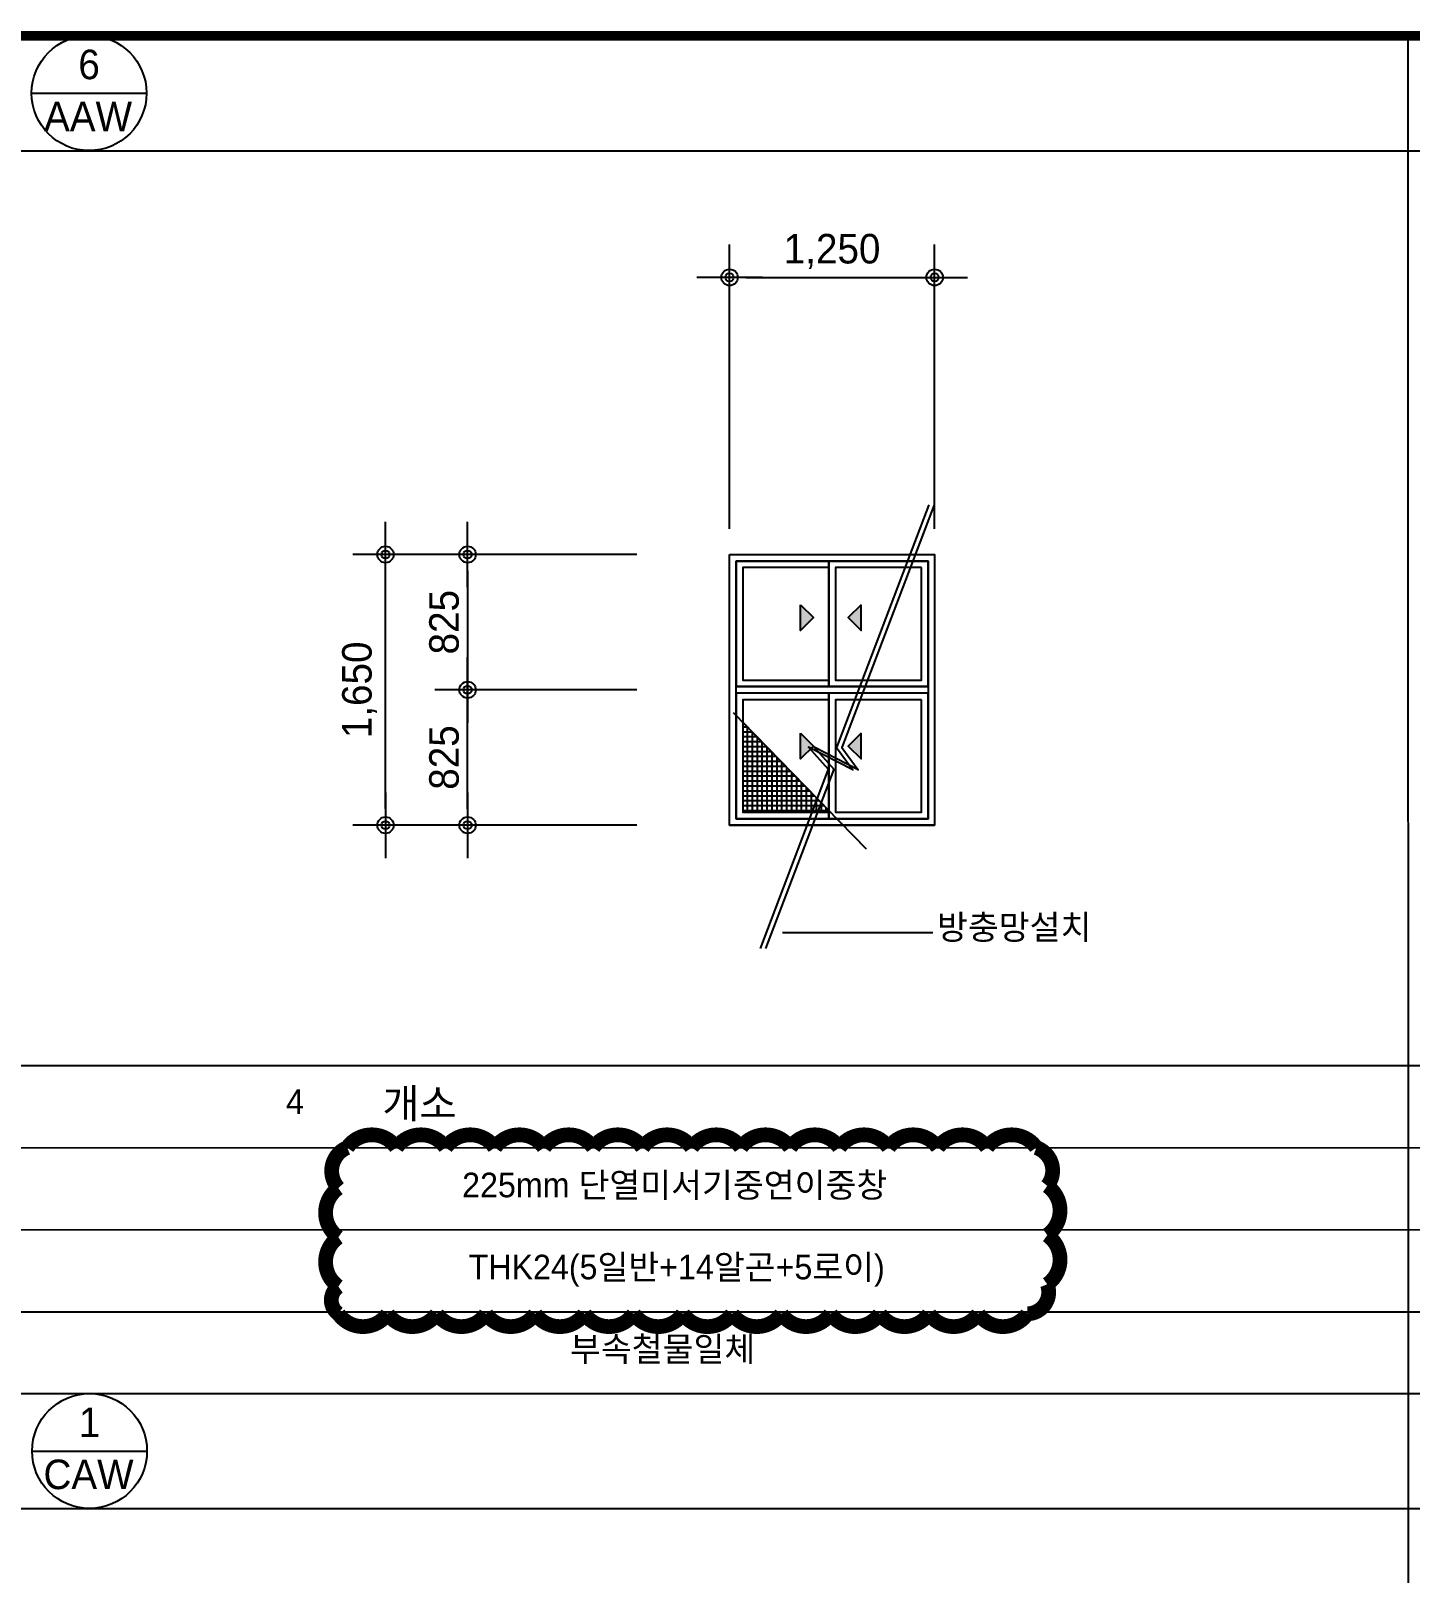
# Model space of a CAD drawing. Header units: millimetres. Extents: x 10934253 to 10976253, y -1872329 to -1812929.
# Drawn here: x 10954947 to 10963354, y -1853199 to -1843799 of the extents above; entities that cross this region are included whole.
import ezdxf
from ezdxf.enums import TextEntityAlignment as Align

# ---------------------------------------------------------------- set-up
doc = ezdxf.new("R2010")
doc.units = ezdxf.units.MM
doc.header["$LTSCALE"] = 50
doc.header["$MEASUREMENT"] = 0
doc.header["$PDSIZE"] = -10
doc.layers.get('0').update_dxf_attribs({"linetype": 'CONTINUOUS'})
doc.layers.get('Defpoints').update_dxf_attribs({"linetype": 'CONTINUOUS'})
doc.layers.add('$TD_AUDIT_GENERATED_(3A5E2)', color=2, linetype='CONTINUOUS', plot=False)
for name, color, linetype in [('$TD_AUDIT_GENERATED_(A3)', 4, 'CONTINUOUS'), ('DIM', 3, 'CONTINUOUS'), ('ELE', 6, 'CONTINUOUS'), ('ETC', 6, 'CONTINUOUS'), ('HAT', 8, 'CONTINUOUS'), ('TEX', 3, 'CONTINUOUS'), ('WAL', 3, 'CONTINUOUS'), ('WID', 4, 'CONTINUOUS')]:
    doc.layers.add(name, color=color, linetype=linetype)
doc.styles.add('$TD_AUDIT_GENERATED_(3A)', font='H2GTRE.TTF')
doc.dimstyles.new('$TD_AUDIT_GENERATED_(39)', dxfattribs={"dimtxt": 2.5, "dimasz": 1, "dimexe": 2, "dimexo": 1, "dimgap": 1.2, "dimtad": 1, "dimdec": 0, "dimzin": 0, "dimdsep": 46, "dimlunit": 6, "dimtxsty": '$TD_AUDIT_GENERATED_(3A)', "dimblk": 'DIMDOT', "dimcen": 3, "dimclrd": 7, "dimclre": 7, "dimclrt": 4, "dimadec": 0, "dimazin": 0, "dimtfac": 1, "dimtdec": 0, "dimtix": 1, "dimtmove": 2, "dimatfit": 3, "dimldrblk": 'DOT', "dimfxl": 1, "dimtolj": 1, "dimtzin": 0, "dimarcsym": 0})

# ---------------------------------------------------------------- blocks, each defined once
blk = doc.blocks.new('ideco-2014v01')
at = {"layer": '$TD_AUDIT_GENERATED_(A3)', "color": 7, "const_width": 0.6}
blk.add_lwpolyline([(18, 285), (410, 285), (410, 12), (18, 12)], close=True, dxfattribs=at)
blk = doc.blocks.new('DIMDOT')
at = {"color": 0}
blk.add_line((-2, 0), (2, 0), dxfattribs=at)
for radius in [0.5, 0.25]:
    blk.add_circle((0, 0), radius, dxfattribs=at)
blk = doc.blocks.new('*D52')
at = {"layer": 'Defpoints', "color": 0}
for p in [(10957108.9, -1846990.7), (10958741, -1846990.7), (10958741, -1848640.4)]:
    blk.add_point(p, dxfattribs=at)
at = {"layer": 'DIM', "color": 7, "lineweight": -2}
for p, q in [((10958641, -1846990.7), (10956908.9, -1846990.7)), ((10957108.9, -1848540.4), (10957108.9, -1847090.7)), ((10958641, -1848640.4), (10956908.9, -1848640.4))]:
    blk.add_line(p, q, dxfattribs=at)
at = {"layer": 'DIM', "color": 7, "lineweight": -2, "xscale": 100, "yscale": 100, "zscale": 100}
for p, rotation in [((10957108.9, -1846990.7), 90), ((10957108.9, -1848640.4), 270)]:
    blk.add_blockref('DIMDOT', p, dxfattribs=dict(at, rotation=rotation))
at = {"layer": 'DIM', "color": 4, "insert": (10956951, -1847815.6), "char_height": 180, "attachment_point": 5, "rotation": 90, "style": '$TD_AUDIT_GENERATED_(3A)'}
blk.add_mtext('\\A1;1,650', dxfattribs=at)
blk = doc.blocks.new('_DOT')
at = {"color": 0, "linetype": 'ByBlock'}
blk.add_line((-0.5, 0), (-1, 0), dxfattribs=at)
at = {"color": 0, "linetype": 'ByBlock', "const_width": 0.5}
blk.add_lwpolyline([(-0.25, 0, 1), (0.25, 0, 1)], format="xyb", close=True, dxfattribs=at)
blk = doc.blocks.new('*D53')
at = {"layer": 'Defpoints', "color": 0}
for p in [(10958741, -1846990.7), (10957608.9, -1847815.6), (10958741, -1847815.6)]:
    blk.add_point(p, dxfattribs=at)
at = {"layer": 'DIM', "color": 7, "lineweight": -2}
for p, q in [((10958641, -1846990.7), (10957408.9, -1846990.7)), ((10957608.9, -1847090.7), (10957608.9, -1847715.6)), ((10958641, -1847815.6), (10957408.9, -1847815.6))]:
    blk.add_line(p, q, dxfattribs=at)
at = {"layer": 'DIM', "color": 7, "lineweight": -2, "xscale": 100, "yscale": 100, "zscale": 100}
for p, rotation in [((10957608.9, -1846990.7), 90), ((10957608.9, -1847815.6), 270)]:
    blk.add_blockref('DIMDOT', p, dxfattribs=dict(at, rotation=rotation))
at = {"layer": 'DIM', "color": 4, "insert": (10957466.5, -1847403.2), "char_height": 180, "attachment_point": 5, "rotation": 90, "style": '$TD_AUDIT_GENERATED_(3A)'}
blk.add_mtext('\\A1;825', dxfattribs=at)
blk = doc.blocks.new('*D54')
at = {"layer": 'Defpoints', "color": 0}
for p in [(10957608.9, -1847815.6), (10958741, -1847815.6), (10958741, -1848640.4)]:
    blk.add_point(p, dxfattribs=at)
at = {"layer": 'DIM', "color": 7, "lineweight": -2}
for p, q in [((10958641, -1847815.6), (10957408.9, -1847815.6)), ((10957608.9, -1848540.4), (10957608.9, -1847915.6)), ((10958641, -1848640.4), (10957408.9, -1848640.4))]:
    blk.add_line(p, q, dxfattribs=at)
at = {"layer": 'DIM', "color": 7, "lineweight": -2, "xscale": 100, "yscale": 100, "zscale": 100}
for p, rotation in [((10957608.9, -1847815.6), 90), ((10957608.9, -1848640.4), 270)]:
    blk.add_blockref('DIMDOT', p, dxfattribs=dict(at, rotation=rotation))
at = {"layer": 'DIM', "color": 4, "insert": (10957466.5, -1848228), "char_height": 180, "attachment_point": 5, "rotation": 90, "style": '$TD_AUDIT_GENERATED_(3A)'}
blk.add_mtext('\\A1;825', dxfattribs=at)
blk = doc.blocks.new('*D55')
at = {"layer": 'Defpoints', "color": 0}
for p in [(10960455.7, -1845301.7), (10959205.7, -1846933.7), (10960455.7, -1846933.7)]:
    blk.add_point(p, dxfattribs=at)
at = {"layer": 'DIM', "color": 7, "lineweight": -2}
for p, q in [((10959205.7, -1846833.7), (10959205.7, -1845101.7)), ((10960455.7, -1846833.7), (10960455.7, -1845101.7)), ((10959305.7, -1845301.7), (10960355.7, -1845301.7))]:
    blk.add_line(p, q, dxfattribs=at)
at = {"layer": 'DIM', "color": 7, "lineweight": -2, "xscale": 100, "yscale": 100, "zscale": 100, "rotation": 180}
blk.add_blockref('DIMDOT', (10959205.7, -1845301.7), dxfattribs=at)
at = {"layer": 'DIM', "color": 7, "lineweight": -2, "xscale": 100, "yscale": 100, "zscale": 100}
blk.add_blockref('DIMDOT', (10960455.7, -1845301.7), dxfattribs=at)
at = {"layer": 'DIM', "color": 4, "insert": (10959830.7, -1845143.6), "char_height": 180, "attachment_point": 5, "style": '$TD_AUDIT_GENERATED_(3A)'}
blk.add_mtext('\\A1;1,250', dxfattribs=at)
blk = doc.blocks.new('213232333233333')
blk.add_hatch(color=256).paths.add_polyline_path([(9505335, -1505224), (9505491, -1505068), (9505335, -1504912)])
blk.add_lwpolyline([(9505335, -1504912), (9505491, -1505068), (9505335, -1505224)], close=True)

msp = doc.modelspace()

# ---------------------------------------------------------------- hatches: boundary and pattern name
at = {"layer": 'HAT'}
h = msp.add_hatch(dxfattribs=at)
h.set_pattern_fill('_USER', color=256, scale=30, style=0, double=1, pattern_type=0)
h.set_pattern_definition([(0, (18015.22, -29350.595), (0, 30), []), (90, (18015.22, -29350.595), (-30, 2e-15), [])])
h.paths.add_polyline_path([(10959285.7, -1848013), (10959285.7, -1848560.7), (10959820, -1848560.7)])

# ---------------------------------------------------------------- linework, layer by layer
at = {"layer": '$TD_AUDIT_GENERATED_(3A5E2)', "const_width": 90}
msp.add_lwpolyline([(10956821.6, -1851618.2, 0.520567), (10957121.6, -1851618.2, 0.520567), (10957421.6, -1851618.2, 0.520567), (10957721.6, -1851618.2, 0.520567), (10958021.6, -1851618.2, 0.520567), (10958321.6, -1851618.2, 0.520567), (10958621.6, -1851618.2, 0.520567), (10958921.6, -1851618.2, 0.520567), (10959221.6, -1851618.2, 0.520567), (10959521.6, -1851618.2, 0.520567), (10959821.6, -1851618.2, 0.520567), (10960121.6, -1851618.2, 0.520567), (10960421.6, -1851618.2, 0.520567), (10960721.6, -1851618.2, 0.520567), (10961021.6, -1851618.2, 0.520567), (10961142, -1851438.7, 0.520567), (10961142, -1851138.7, 0.520567), (10961142, -1850838.7, 0.520567), (10961075.2, -1850605.5, 0.520567), (10960775.2, -1850605.5, 0.520567), (10960475.2, -1850605.5, 0.520567), (10960175.2, -1850605.5, 0.520567), (10959875.2, -1850605.5, 0.520567), (10959575.2, -1850605.5, 0.520567), (10959275.2, -1850605.5, 0.520567), (10958975.2, -1850605.5, 0.520567), (10958675.2, -1850605.5, 0.520567), (10958375.2, -1850605.5, 0.520567), (10958075.2, -1850605.5, 0.520567), (10957775.2, -1850605.5, 0.520567), (10957475.2, -1850605.5, 0.520567), (10957175.2, -1850605.5, 0.520567), (10956875.2, -1850605.5, 0.520567), (10956821.6, -1850852, 0.520567), (10956821.6, -1851152, 0.520567), (10956821.6, -1851452, 0.520567)], format="xyb", close=True, dxfattribs=at)
msp.add_line((10936053.1, -1852104.8), (10971753.1, -1852104.8))
for points in [[(10960420.5, -1846688.4), (10959857.5, -1848167.8), (10959956.5, -1848302.4), (10959687.5, -1848165.4), (10959807.4, -1848299.6), (10959391.5, -1849392.4)], [(10960453.5, -1846688.4), (10959890.5, -1848167.8), (10959989.5, -1848302.4), (10959720.5, -1848165.4), (10959840.4, -1848299.6), (10959424.5, -1849392.4)]]:
    msp.add_lwpolyline(points)
at = {"layer": 'DIM'}
for p, q in [((10954952.1, -1844178.9), (10955652.1, -1844178.9)), ((10954955.1, -1852454.6), (10955655.1, -1852454.6))]:
    msp.add_line(p, q, dxfattribs=at)
msp.add_lwpolyline([(10959528.9, -1848463.7, 0, 50, 0), (10959528.9, -1848613.7, 0, 0, 0), (10959528.9, -1849295.3, 0, 0, 0)], format="xyseb", dxfattribs=at)
msp.add_lwpolyline([(10959528.9, -1849295.3), (10960444.8, -1849295.3)], dxfattribs=at)
for centre in [(10955302.1, -1844178.9), (10955305.1, -1852454.6)]:
    msp.add_circle(centre, 350, dxfattribs=at)
at = {"layer": 'ELE', "color": 3}
msp.add_line((10963350.2, -1868659.1), (10963341.3, -1843832.2), dxfattribs=at)
at = {"layer": 'ELE'}
for p, q in [((10936053.1, -1844529.1), (10971753.1, -1844530.4)), ((10936053.1, -1850104.8), (10971753.1, -1850106.1)), ((10936053.1, -1850604.8), (10971753.1, -1850606.1)), ((10936053.1, -1851104.8), (10971753.1, -1851106.1)), ((10936053.1, -1851604.8), (10971753.1, -1851606.1)), ((10936053.1, -1852804.8), (10971753.1, -1852806.1))]:
    msp.add_line(p, q, dxfattribs=at)
at = {"layer": 'ETC'}
msp.add_line((10959205.7, -1848640.7), (10960455.7, -1848640.7), dxfattribs=at)
at = {"layer": 'WAL'}
msp.add_line((10959227.3, -1847953.1), (10960038.3, -1848784.5), dxfattribs=at)
msp.add_lwpolyline([(10959285.7, -1848013), (10959285.7, -1848560.7), (10959820, -1848560.7)], close=True, dxfattribs=at)
at = {"layer": 'WID'}
for p, q in [((10960415.7, -1847795.9), (10959245.7, -1847795.9)), ((10960415.7, -1847835.9), (10959245.7, -1847835.9))]:
    msp.add_line(p, q, dxfattribs=at)
for points in [[(10959205.7, -1846990.7), (10960455.7, -1846990.7), (10960455.7, -1848640.7), (10959205.7, -1848640.7)], [(10959245.7, -1847030.7), (10960415.7, -1847030.7), (10960415.7, -1848600.7), (10959245.7, -1848600.7)], [(10959810.7, -1847030.7), (10959245.7, -1847030.7), (10959245.7, -1847795.9), (10959810.7, -1847795.9)], [(10960415.7, -1847030.7), (10959810.7, -1847030.7), (10959810.7, -1847795.9), (10960415.7, -1847795.9)], [(10959810.7, -1847070.7), (10959285.7, -1847070.7), (10959285.7, -1847755.9), (10959810.7, -1847755.9)], [(10960375.7, -1847070.7), (10959850.7, -1847070.7), (10959850.7, -1847755.9), (10960375.7, -1847755.9)], [(10959810.7, -1847835.9), (10959245.7, -1847835.9), (10959245.7, -1848600.7), (10959810.7, -1848600.7)], [(10959810.7, -1847875.9), (10959285.7, -1847875.9), (10959285.7, -1848560.7), (10959810.7, -1848560.7)], [(10960415.7, -1847835.9), (10959810.7, -1847835.9), (10959810.7, -1848600.7), (10960415.7, -1848600.7)], [(10960375.7, -1847875.9), (10959850.7, -1847875.9), (10959850.7, -1848560.7), (10960375.7, -1848560.7)]]:
    msp.add_lwpolyline(points, close=True, dxfattribs=at)

# ---------------------------------------------------------------- block references
for name, p, xscale, yscale, zscale in [('ideco-2014v01', (10934253.1, -1872329.1), 99.99999999999997, 99.99999999999997, 99.99999999999997), ('213232333233333', (6206971.6, -1094841.5), 0.5, 0.5, 0.5), ('213232333233333', (15712674.5, -1094841.5), -0.5, 0.5, 0.5), ('213232333233333', (6206971.6, -1095624.1), 0.5, 0.5, 0.5), ('213232333233333', (15712674.5, -1095624.1), -0.5, 0.5, 0.5)]:
    msp.add_blockref(name, p, dxfattribs=dict(xscale=xscale, yscale=yscale, zscale=zscale))

# ---------------------------------------------------------------- texts
at = {"layer": 'TEX', "style": '$TD_AUDIT_GENERATED_(3A)'}
for s, p in [('6', (10955302.1, -1844003.9)), ('AAW', (10955295.9, -1844321.1)), ('1', (10955305.1, -1852279.6)), ('CAW', (10955298.9, -1852596.7))]:
    msp.add_text(s, height=180, dxfattribs=at).set_placement(p, align=Align.MIDDLE)
for s, height, p in [('\\M+3B9E6\\M+3C3E6\\M+3B8C1\\M+3BCB3\\M+3C4A1', 150, (10960940.4, -1849261.6)), ('4', 150, (10956557.3, -1850324.9)), ('\\M+3B0B3\\M+3BCD2', 180, (10957315.9, -1850336.4)), ('225mm \\M+3B4DC\\M+3BFAD\\M+3B9CC\\M+3BCAD\\M+3B1E2\\M+3C1DF\\M+3BFAC\\M+3C0CC\\M+3C1DF\\M+3C3A2', 150, (10958871.4, -1850833.2)), ('THK24(5\\M+3C0CF\\M+3B9DD+14\\M+3BECB\\M+3B0EF+5\\M+3B7CE\\M+3C0CC)', 150, (10958883.7, -1851333.2)), ('\\M+3BACE\\M+3BCD3\\M+3C3B6\\M+3B9B0\\M+3C0CF\\M+3C3BC', 150, (10958797.9, -1851833.2))]:
    msp.add_text(s, height=height, dxfattribs=at).set_placement(p, align=Align.MIDDLE_CENTER)

# ---------------------------------------------------------------- dimensions: what is measured, and where the dimension line sits
at = {"layer": 'DIM'}
for base, p1, p2, angle, picture, middle in [((10960455.7, -1845301.7), (10959205.7, -1846933.7), (10960455.7, -1846933.7), 180, '*D55', (10959830.7, -1845143.6)), ((10957108.9, -1846990.7), (10958741, -1848640.4), (10958741, -1846990.7), 270, '*D52', (10956951, -1847815.6)), ((10957608.9, -1847815.6), (10958741, -1846990.7), (10958741, -1847815.6), 90, '*D53', (10957466.5, -1847403.2)), ((10957608.9, -1847815.6), (10958741, -1848640.4), (10958741, -1847815.6), 270, '*D54', (10957466.5, -1848228))]:
    dim = msp.add_linear_dim(base=base, p1=p1, p2=p2, angle=angle, dimstyle='$TD_AUDIT_GENERATED_(39)', override={"dimscale": 100, "dimtxt": 1.8, "dimgap": 0.5}, dxfattribs=at)
    dim.commit()
    dim.dimension.update_dxf_attribs({"geometry": picture, "text_midpoint": middle})

doc.saveas('drawing.dxf')
